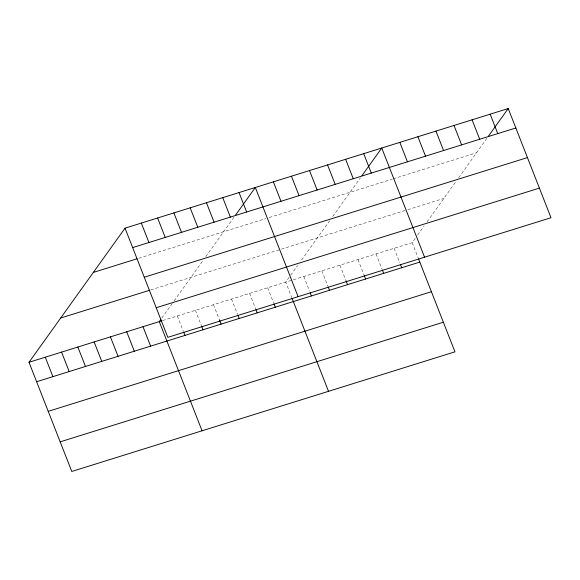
<?xml version="1.0" encoding="UTF-8"?>
<svg xmlns="http://www.w3.org/2000/svg" width="580" height="580" viewBox="0 0 580 580"><rect width="100%" height="100%" fill="white"/><g stroke="black" fill="none" stroke-linecap="round" stroke-linejoin="round"><path stroke-width="0.43" stroke-dasharray="2.9 2.17" d="M161.755 318.152L172.159 303.63M174.138 300.868L203.218 260.253M205.769 256.693L234.516 216.536M289.195 277.298L285.73 282.134L291.762 297.525M290.681 275.217L297.613 265.538M301.578 260.007L329.665 220.777M332.724 216.499L360.47 177.756M162.719 320.537L412.177 242.657L415.65 237.822M417.629 235.052L424.067 226.062M427.032 221.915L456.119 181.301M458.664 177.741L486.924 138.279M138.772 258.245L265.778 218.595M269.214 217.522L392.225 179.118M393.08 178.85L476.521 152.801M150.691 289.927L405.166 210.482M407.74 209.677L443.874 198.404M412.177 242.657L418.209 258.049M394.117 248.298L399.83 262.878M376.05 253.938L382.082 269.33M357.99 259.579L364.015 274.964M339.923 265.219L345.637 279.799M321.856 270.86L327.888 286.244M303.797 276.493L309.51 291.073M267.67 287.774L273.695 303.166M249.603 293.415L255.635 308.806M231.536 299.055L237.568 314.44M213.476 304.696L219.508 320.08M195.409 310.336L201.441 325.721M177.342 315.969L183.374 331.361"/><path stroke-width="0.87" d="M418.528 258.861L454.966 351.835L71.782 471.46L29 362.282L125.034 228.165L508.218 108.54L551 217.718L167.823 337.342L125.034 228.165M160.769 319.536L159.282 321.61L202.065 430.788M235.509 215.158L255.316 187.492L298.098 296.67M361.956 175.682L381.763 148.016L424.553 257.194M488.411 136.206L508.218 108.54M132.653 247.602L515.83 127.977M93.344 272.426L137.054 258.781M144.26 277.218L527.438 157.593M60.69 318.029L149.828 290.196M156.216 307.726L539.393 188.101M29 362.282L161.863 320.805M36.62 381.72L419.797 262.095M48.22 411.336L431.404 291.711M60.182 441.844L443.359 322.219M490.151 114.18L497.771 133.618M472.084 119.821L479.703 139.258M454.024 125.461L461.644 144.899M435.957 131.102L443.577 150.539M417.897 136.735L425.51 156.179M399.83 142.375L407.45 161.82M363.704 153.656L371.316 173.094M400.461 264.494L401.737 267.735M345.637 159.297L353.256 178.734M382.401 270.135L383.67 273.376M327.57 164.938L335.189 184.375M364.334 275.775L365.603 279.016M309.51 170.578L317.13 190.015M345.955 280.604L347.543 284.657M291.443 176.211L299.062 195.656M328.207 287.056L329.476 290.297M273.383 181.852L280.995 201.296M310.14 292.697L311.416 295.938M292.081 298.337L328.519 391.311M239.032 192.575L246.652 212.019M274.014 303.971L275.282 307.212M222.749 197.664L230.362 217.101M255.954 309.611L257.223 312.852M206.458 202.746L214.078 222.183M237.887 315.252L239.156 318.493M190.175 207.829L197.794 227.266M219.508 320.08L221.089 324.133M173.891 212.911L181.511 232.355M201.76 326.533L203.029 329.774M157.608 218L165.22 237.438M141.317 223.082L148.937 242.52M183.693 332.173L184.962 335.414M142.999 326.7L150.612 346.137M126.708 331.782L134.328 351.219M110.425 336.864L118.044 356.301M94.141 341.946L101.761 361.383M77.858 347.036L85.47 366.473M61.567 352.118L69.187 371.555M45.283 357.2L52.903 376.637"/></g></svg>
